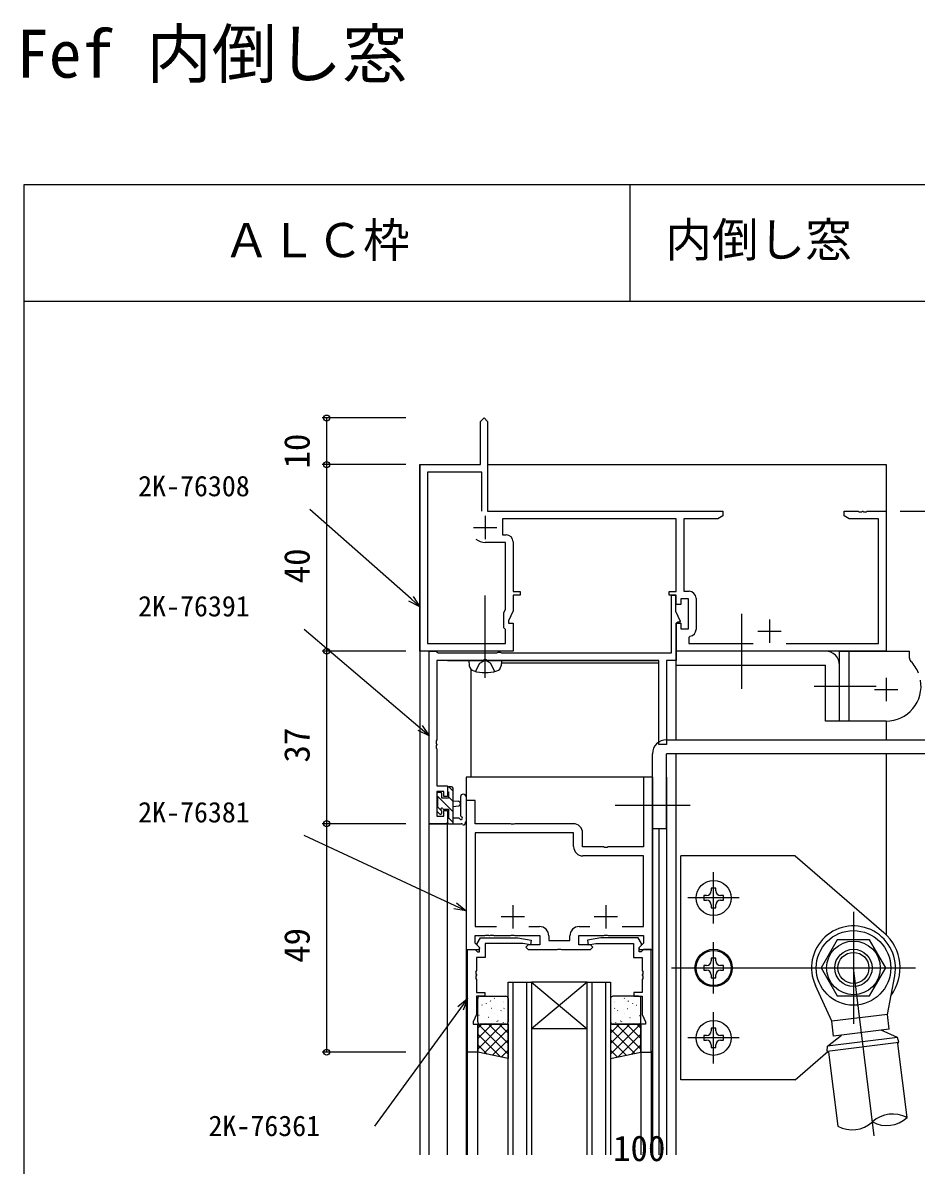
# Model space of a CAD drawing. Units: millimetres, scale not verified. Extents: x -437 to 438, y -344 to 341.
# Drawn here: x -436.9 to -245.3, y 96.1 to 341 of the extents above; entities that cross this region are included whole.
import ezdxf
from ezdxf.enums import TextEntityAlignment as Align

# ---------------------------------------------------------------- set-up
doc = ezdxf.new("R2010")
doc.units = ezdxf.units.MM
doc.header["$LTSCALE"] = 2
for name, color, linetype in [('0-1_USER1', 3, 'Continuous'), ('0-2_YKK_11', 7, 'Continuous'), ('0-3_YKK_12', 2, 'Continuous'), ('0-4_YKK_13', 4, 'Continuous'), ('0-6_YKK_D', 6, 'Continuous'), ('0-7_YKK_ZWAK', 7, 'Continuous')]:
    doc.layers.add(name, color=color, linetype=linetype)
doc.styles.add('ＭＳ ゴシック', font='')
doc.styles.get('ＭＳ ゴシック').set_extended_font_data('MS Gothic')

msp = doc.modelspace()

# ---------------------------------------------------------------- linework, layer by layer
at = {"layer": '0-2_YKK_11'}
for p, q in [((-337.7, 235.3), (-337.7, 230.3)), ((-340.2, 232.8), (-335.2, 232.8)), ((-292.47, 217.63), (-292.47, 210.97)), ((-276.7, 213.1), (-276.7, 208.1)), ((-279.2, 210.6), (-274.2, 210.6)), ((-331.798, 151.8), (-331.798, 146.8)), ((-311.798, 151.8), (-311.798, 146.8)), ((-329.298, 149.3), (-334.298, 149.3)), ((-328.336, 147.23), (-326.068, 147.23)), ((-317.528, 147.23), (-315.26, 147.23)), ((-309.298, 149.3), (-314.298, 149.3))]:
    msp.add_line(p, q, dxfattribs=at)
for points in [[(-331.7, 229.73), (-331.7, 219.1), (-330.2, 219.1), (-330.2, 218.3), (-331.7, 218.3), (-331.7, 214.945), (-332.7, 212.8), (-332.7, 212.3), (-331.7, 212.3), (-331.7, 206.3), (-351.7, 206.3), (-351.7, 246.3), (-338.7, 246.3), (-338.7, 255.55), (-337.95, 256.3), (-337.2, 255.55), (-337.2, 236.3), (-286.7, 236.3), (-286.7, 235.3), (-287.791, 234.67), (-295.07, 234.67), (-295.07, 219.13), (-293.97, 219.13)], [(-338.4, 236.3), (-338.4, 244.67), (-350.07, 244.67), (-350.07, 207.93), (-333.33, 207.93), (-333.33, 210.93), (-333.7, 211.3), (-333.7, 214.512), (-333.33, 215.306), (-333.33, 229.6), (-337.7, 229.6)], [(-273.164, 207.93), (-253.33, 207.93), (-253.33, 234.67), (-259.609, 234.67), (-260.7, 235.3), (-260.7, 236.3), (-257.658, 236.3), (-257.475, 236.18), (-256.925, 236.18), (-256.742, 236.3), (-256.658, 236.3), (-256.475, 236.18), (-255.925, 236.18), (-255.742, 236.3), (-251.7, 236.3), (-251.7, 206.3), (-296.7, 206.3), (-296.7, 212.3), (-295.7, 212.3), (-295.7, 211.1), (-294.1, 211.1), (-294.1, 217.5), (-295.7, 217.5), (-295.7, 216.3), (-296.7, 216.3), (-296.7, 218.3), (-298.2, 218.3), (-298.2, 219.1), (-296.7, 219.1), (-296.7, 234.67), (-334, 234.67), (-334, 231.23), (-333.2, 231.23)], [(-300.43, 204.3), (-337.242, 204.3), (-337.425, 204.42), (-337.975, 204.42), (-338.159, 204.3), (-348.07, 204.3), (-348.07, 187.258), (-348.19, 187.075), (-348.19, 186.525), (-348.07, 186.342), (-348.07, 186.258), (-348.19, 186.075), (-348.19, 185.525), (-348.07, 185.342), (-348.07, 177.4), (-345.8, 177.4), (-345.8, 175.1), (-346.6, 175.1), (-346.6, 176.2), (-348.07, 176.2), (-348.07, 170.93), (-346.6, 170.93), (-346.6, 172.1), (-345.8, 172.1), (-345.8, 169.3), (-349.7, 169.3), (-349.7, 206.3), (-348.27, 206.3), (-348.071, 206.115), (-347.871, 205.93), (-335.228, 205.93), (-335.064, 206.015), (-334.9, 206.1), (-334.5, 206.1), (-334.337, 206.015), (-334.173, 205.93), (-297.7, 205.93), (-297.7, 218.3), (-296.9, 218.3), (-296.9, 214.889)], [(-296.9, 214.889), (-295.888, 212.719), (-296.028, 212.5), (-296.4, 212.5), (-296.7, 212.2), (-296.7, 204.3), (-298.8, 204.3), (-298.8, 186.3), (-300.43, 186.3), (-300.43, 204.3)], [(-293.745, 209.487), (-294, 209.19), (-294, 207.93), (-280.236, 207.93)], [(-301.798, 142.3), (-301.798, 179.3), (-303.728, 179.3), (-303.728, 164.3), (-311.34, 164.3), (-311.523, 164.18), (-312.073, 164.18), (-312.256, 164.3), (-316.798, 164.3), (-316.798, 167.3)], [(-318.798, 169.3), (-331.34, 169.3), (-331.523, 169.18), (-332.073, 169.18), (-332.256, 169.3), (-339.868, 169.3), (-339.868, 174.3), (-341.798, 174.3), (-341.798, 142.3), (-338.998, 142.3), (-338.844, 142.67), (-339.868, 143.694), (-339.868, 145.3), (-337.756, 145.3), (-337.573, 145.42), (-337.023, 145.42), (-336.84, 145.3), (-336.756, 145.3), (-336.573, 145.42), (-336.023, 145.42), (-335.84, 145.3), (-332.256, 145.3), (-332.073, 145.42), (-331.523, 145.42), (-331.34, 145.3), (-325.998, 145.3), (-325.998, 143.3), (-328.498, 143.3), (-328.998, 142.8), (-328.498, 142.3), (-322.256, 142.3), (-322.073, 142.42), (-321.523, 142.42), (-321.34, 142.3), (-315.098, 142.3), (-314.598, 142.8), (-315.098, 143.3), (-317.598, 143.3), (-317.598, 145.3), (-312.256, 145.3)], [(-318.728, 164.37), (-318.728, 167.37), (-339.868, 167.37), (-339.868, 147.23), (-335.26, 147.23)], [(-308.336, 147.23), (-303.728, 147.23), (-303.728, 162.37), (-316.728, 162.37)], [(-324.068, 145.23), (-324.068, 144.23), (-319.528, 144.23), (-319.528, 145.23)], [(-312.256, 145.3), (-312.073, 145.42), (-311.523, 145.42), (-311.34, 145.3), (-303.728, 145.3), (-303.728, 143.694), (-304.752, 142.67), (-304.599, 142.3), (-301.798, 142.3)]]:
    msp.add_lwpolyline(points, dxfattribs=at)
for points in [[(-341.498, 120.3), (-341.498, 142.3), (-339.868, 142.3), (-339.568, 142), (-339.368, 141.8), (-338.898, 141.8), (-338.898, 142.75), (-339.398, 143.25), (-339.398, 143.588), (-338.698, 144.8), (-330.69, 144.8), (-327.811, 144.292), (-327.985, 143.308), (-329.643, 143.6), (-337.698, 143.6), (-337.698, 140.6), (-339.568, 140.6), (-339.568, 137.808), (-339.688, 137.625), (-339.688, 137.075), (-339.568, 136.892), (-339.568, 136.808), (-339.688, 136.625), (-339.688, 136.075), (-339.568, 135.892), (-339.568, 133.1), (-337.798, 133.1), (-337.798, 132.3), (-339.568, 132.3), (-339.568, 128.365), (-340.298, 126.8), (-340.298, 126.3), (-339.298, 126.3), (-339.298, 120.3)], [(-302.098, 120.3), (-302.098, 142.3), (-303.728, 142.3), (-304.028, 142), (-304.228, 141.8), (-304.698, 141.8), (-304.698, 142.75), (-304.198, 143.25), (-304.198, 143.588), (-304.898, 144.8), (-312.906, 144.8), (-315.785, 144.292), (-315.612, 143.308), (-313.953, 143.6), (-305.898, 143.6), (-305.898, 140.6), (-304.028, 140.6), (-304.028, 137.808), (-303.908, 137.625), (-303.908, 137.075), (-304.028, 136.892), (-304.028, 136.808), (-303.908, 136.625), (-303.908, 136.075), (-304.028, 135.892), (-304.028, 133.1), (-305.798, 133.1), (-305.798, 132.3), (-304.028, 132.3), (-304.028, 128.365), (-303.298, 126.8), (-303.298, 126.3), (-304.298, 126.3), (-304.298, 120.3)]]:
    msp.add_lwpolyline(points, close=True, dxfattribs=at)
for centre, radius, start, end in [((-337.7, 232.8), 3.2, 231.63348, 269.99999), ((-333.2, 229.73), 1.5, 0.00001, 89.99999), ((-293.97, 217.63), 1.5, 0.00001, 89.99999), ((-293.97, 210.97), 1.5, 278.62693, 360), ((-318.798, 167.3), 2, 0.00001, 89.99999), ((-316.728, 164.37), 2, 180.00001, 269.99999), ((-326.068, 145.23), 2, 0.00001, 89.99999), ((-317.528, 145.23), 2, 90.00001, 179.99999)]:
    msp.add_arc(centre, radius, start, end, dxfattribs=at)
at = {"layer": '0-3_YKK_12'}
for p, q in [((-351.7, 246.3), (-351.4, 246.3)), ((-351.7, 246.3), (-351.7, 98.295)), ((-337.2, 246.3), (-251.7, 246.3)), ((-251.7, 246.3), (-251.7, 206.3)), ((-345.8, 204.3), (-300.73, 204.3)), ((-345.8, 204.3), (-300.73, 204.3)), ((-334.244, 203.8), (-300.43, 203.8)), ((-298.799, 204.03), (-298.8, 186.6)), ((-296.8, 204.377), (-296.8, 187.3)), ((-340.7, 179.3), (-340.7, 202.35)), ((-251.7, 191.3), (-251.7, 187.3)), ((-296.8, 184.3), (-296.8, 98.295)), ((-251.7, 184.3), (-251.7, 145.511)), ((-341.798, 179.3), (-341.798, 98.295)), ((-301.798, 179.3), (-341.798, 179.3)), ((-301.796, 179.3), (-301.797, 98.295)), ((-298.799, 179.3), (-298.799, 98.295)), ((-349.7, 169.3), (-345.8, 169.3)), ((-349.7, 98.295), (-349.7, 169.3)), ((-345.8, 98.295), (-345.8, 169.6)), ((-300.428, 168.3), (-300.428, 98.295)), ((-331.798, 135.297), (-331.798, 98.295)), ((-328.798, 98.295), (-328.798, 135.297)), ((-327.798, 135.297), (-327.798, 98.295)), ((-315.798, 135.297), (-327.798, 135.297)), ((-315.798, 135.297), (-327.798, 125.297)), ((-327.798, 135.297), (-315.798, 125.297)), ((-314.798, 135.297), (-314.798, 98.295)), ((-311.798, 98.295), (-311.798, 135.297)), ((-310.798, 135.297), (-310.798, 98.295)), ((-315.798, 125.297), (-327.798, 125.297)), ((-341.498, 98.295), (-341.498, 120.6)), ((-339.298, 98.295), (-339.298, 120.3)), ((-304.298, 120.5), (-304.298, 98.295)), ((-302.098, 120.6), (-302.098, 98.295))]:
    msp.add_line(p, q, dxfattribs=at)
for points in [[(-332.798, 98.295), (-332.798, 135.297), (-327.798, 135.297)], [(-315.798, 98.295), (-315.798, 135.297), (-310.798, 135.297)]]:
    msp.add_lwpolyline(points, dxfattribs=at)
at = {"layer": '0-4_YKK_13'}
for p, q in [((-337.7, 200.547), (-337.7, 218.23)), ((-282.7, 214.3), (-282.7, 198.2)), ((-264.7, 206.3), (-296.7, 206.3)), ((-296.7, 203.3), (-296.7, 206.3)), ((-261.7, 191.3), (-261.7, 206.3)), ((-261.7, 206.3), (-246.7, 206.3)), ((-259.7, 206.3), (-259.7, 191.3)), ((-246.7, 204.821), (-246.7, 206.3)), ((-341.2, 204.3), (-341.102, 203.181)), ((-341.2, 204.3), (-334.2, 204.3)), ((-334.2, 204.3), (-334.298, 203.181)), ((-296.7, 203.3), (-264.7, 203.3)), ((-264.7, 191.3), (-264.7, 203.3)), ((-261.7, 191.3), (-261.7, 203.3)), ((-267.1, 198.8), (-253.8, 198.8)), ((-267.1, 198.8), (-253.8, 198.8)), ((-251.7, 200.6), (-251.7, 195.6)), ((-254.2, 198.1), (-249.2, 198.1)), ((-261.7, 191.3), (-264.7, 191.3)), ((-251.7, 191.3), (-261.7, 191.3)), ((-298.8, 187.3), (-196.8, 187.3)), ((-301.8, 168.3), (-301.8, 184.3)), ((-298.8, 168.3), (-298.8, 184.3)), ((-196.8, 184.3), (-298.8, 184.3)), ((-345.8, 176.9), (-345.8, 176.3)), ((-344.9, 177.2), (-345.5, 177.2)), ((-344.6, 176.307), (-345.493, 177.2)), ((-344.6, 169.3), (-344.6, 176.9)), ((-348.1, 175.7), (-348.1, 175.2)), ((-344.6, 171.817), (-348.1, 175.317)), ((-347.9, 175), (-347.9, 172.9)), ((-347.3, 176), (-347.8, 176)), ((-344.6, 174.062), (-345.6, 175.062)), ((-344.6, 174.2), (-343.456, 174.098)), ((-343, 175.028), (-343.003, 171.067)), ((-341.8, 175.028), (-341.8, 169.866)), ((-348.1, 172.7), (-348.1, 172.1)), ((-348.012, 171.888), (-347.512, 171.388)), ((-347.002, 171.974), (-347.927, 172.898)), ((-347, 171.6), (-347, 171.939)), ((-344.6, 173), (-343.456, 173.102)), ((-309.8, 173.3), (-293.7, 173.3)), ((-345.8, 170.2), (-345.8, 169.6)), ((-344.6, 169.572), (-345.6, 170.572)), ((-345.5, 169.3), (-342.82, 169.3)), ((-343.42, 170.5), (-344.6, 170.5)), ((-301.8, 168.3), (-298.8, 168.3)), ((-271.2, 162.37), (-295.7, 162.37)), ((-271.2, 162.37), (-252.166, 145.94)), ((-288.7, 147.87), (-288.7, 158.87)), ((-283.2, 153.37), (-294.2, 153.37)), ((-289.2, 151.87), (-289.2, 151.27)), ((-289.2, 151.27), (-288.2, 151.27)), ((-288.2, 151.27), (-288.2, 151.87)), ((-258.7, 150.37), (-258.7, 126.37)), ((-288.7, 132.87), (-288.7, 143.87)), ((-255.236, 144.37), (-262.165, 144.37)), ((-251.772, 138.37), (-255.236, 144.37)), ((-297.7, 138.37), (-245.42, 138.37)), ((-254.28, 102.37), (-258.7, 138.37)), ((-255.236, 132.37), (-251.772, 138.37)), ((-289.2, 136.87), (-289.2, 136.27)), ((-289.2, 136.27), (-288.2, 136.27)), ((-288.2, 136.27), (-288.2, 136.87)), ((-251.429, 128.382), (-249.857, 136.699)), ((-338.798, 132.3), (-333.298, 132.3)), ((-337.788, 132.28), (-337.832, 132.256)), ((-304.798, 132.3), (-310.298, 132.3)), ((-305.809, 132.28), (-305.765, 132.256)), ((-263.34, 126.919), (-266.877, 134.609)), ((-262.165, 132.37), (-255.236, 132.37)), ((-339.298, 126.8), (-339.298, 131.8)), ((-338.379, 130.39), (-338.423, 130.366)), ((-337.463, 130.704), (-337.47, 130.697)), ((-336.553, 131.281), (-336.599, 131.193)), ((-335.711, 131.848), (-335.755, 131.824)), ((-333.686, 131.114), (-333.73, 131.09)), ((-333.703, 130.889), (-333.709, 130.882)), ((-332.798, 131.8), (-332.798, 126.8)), ((-310.798, 131.8), (-310.798, 126.8)), ((-309.91, 131.114), (-309.866, 131.09)), ((-309.894, 130.889), (-309.887, 130.882)), ((-307.885, 131.848), (-307.841, 131.824)), ((-307.044, 131.281), (-306.997, 131.193)), ((-306.133, 130.704), (-306.126, 130.697)), ((-305.217, 130.39), (-305.173, 130.366)), ((-304.298, 126.8), (-304.298, 131.8)), ((-339.022, 128.199), (-339.066, 128.175)), ((-336.946, 127.766), (-336.989, 127.742)), ((-336.354, 129.656), (-336.398, 129.632)), ((-335.678, 128.684), (-335.684, 128.677)), ((-334.278, 129.224), (-334.322, 129.2)), ((-333.663, 129.757), (-333.71, 129.668)), ((-309.933, 129.757), (-309.887, 129.668)), ((-309.319, 129.224), (-309.275, 129.2)), ((-307.919, 128.684), (-307.912, 128.677)), ((-307.242, 129.656), (-307.198, 129.632)), ((-306.651, 127.766), (-306.607, 127.742)), ((-304.574, 128.199), (-304.53, 128.175)), ((-288.7, 117.87), (-288.7, 128.87)), ((-251.429, 128.382), (-263.34, 126.919)), ((-251.039, 125.206), (-251.429, 128.382)), ((-339.298, 125.456), (-338.454, 126.3)), ((-339.298, 123.211), (-336.209, 126.3)), ((-339.298, 120.966), (-333.964, 126.3)), ((-332.798, 119.898), (-339.2, 126.3)), ((-333.298, 126.3), (-338.798, 126.3)), ((-337.989, 120.03), (-332.798, 125.221)), ((-337.619, 126.517), (-337.626, 126.509)), ((-332.798, 122.143), (-336.955, 126.3)), ((-335.17, 126.905), (-335.217, 126.817)), ((-334.921, 127.032), (-334.965, 127.008)), ((-332.798, 124.388), (-334.71, 126.3)), ((-333.858, 126.702), (-333.865, 126.694)), ((-332.844, 126.6), (-332.888, 126.576)), ((-310.798, 124.388), (-308.887, 126.3)), ((-310.798, 122.143), (-306.641, 126.3)), ((-310.798, 119.898), (-304.396, 126.3)), ((-305.608, 120.03), (-310.798, 125.221)), ((-310.752, 126.6), (-310.708, 126.576)), ((-310.298, 126.3), (-304.798, 126.3)), ((-309.738, 126.702), (-309.731, 126.694)), ((-304.298, 120.966), (-309.633, 126.3)), ((-308.676, 127.032), (-308.632, 127.008)), ((-308.427, 126.905), (-308.38, 126.817)), ((-304.298, 123.211), (-307.388, 126.3)), ((-305.977, 126.517), (-305.971, 126.509)), ((-304.298, 125.456), (-305.142, 126.3)), ((-262.95, 123.743), (-263.34, 126.919)), ((-251.039, 125.206), (-262.95, 123.743)), ((-249.233, 123.412), (-252.739, 124.997)), ((-334.445, 119.3), (-339.298, 124.153)), ((-336.127, 119.647), (-332.798, 122.976)), ((-307.469, 119.647), (-310.798, 122.976)), ((-309.151, 119.3), (-304.298, 124.153)), ((-283.2, 123.37), (-294.2, 123.37)), ((-264.268, 121.566), (-261.249, 123.952)), ((-249.233, 123.412), (-264.268, 121.566)), ((-248.936, 122.441), (-249.233, 123.412)), ((-337.273, 119.883), (-339.298, 121.908)), ((-334.266, 119.263), (-332.798, 120.73)), ((-309.331, 119.263), (-310.798, 120.73)), ((-306.324, 119.883), (-304.298, 121.908)), ((-289.2, 121.87), (-289.2, 121.27)), ((-289.2, 121.27), (-288.2, 121.27)), ((-288.2, 121.27), (-288.2, 121.87)), ((-271.2, 114.37), (-264.173, 120.436)), ((-264.321, 120.552), (-264.268, 121.566)), ((-264.042, 120.335), (-262.09, 104.434)), ((-249.154, 122.163), (-248.936, 122.441)), ((-247.202, 106.262), (-249.154, 122.163))]:
    msp.add_line(p, q, dxfattribs=at)
for points in [[(-339.75, 201.937), (-338.845, 203.752), (-337.7, 204.36)], [(-335.65, 201.937), (-336.555, 203.752), (-337.7, 204.36)], [(-345.6, 176.1), (-345.6, 174.8), (-347, 174.8), (-347, 175.7)], [(-346.539, 172.4), (-345.6, 172.4), (-345.6, 170.4)], [(-271.2, 114.37), (-295.7, 114.37), (-295.7, 162.37)], [(-288.2, 154.87), (-288.2, 155.47), (-289.2, 155.47), (-289.2, 154.87)], [(-290.2, 153.87), (-290.8, 153.87), (-290.8, 152.87), (-290.2, 152.87)], [(-287.2, 152.87), (-286.6, 152.87), (-286.6, 153.87), (-287.2, 153.87)], [(-262.165, 144.37), (-265.629, 138.37), (-262.165, 132.37)], [(-288.2, 139.87), (-288.2, 140.47), (-289.2, 140.47), (-289.2, 139.87)], [(-290.2, 138.87), (-290.8, 138.87), (-290.8, 137.87), (-290.2, 137.87)], [(-287.2, 137.87), (-286.6, 137.87), (-286.6, 138.87), (-287.2, 138.87)], [(-288.2, 124.87), (-288.2, 125.47), (-289.2, 125.47), (-289.2, 124.87)], [(-290.2, 123.87), (-290.8, 123.87), (-290.8, 122.87), (-290.2, 122.87)], [(-287.2, 122.87), (-286.6, 122.87), (-286.6, 123.87), (-287.2, 123.87)], [(-264.042, 120.335), (-264.321, 120.552), (-248.936, 122.441)]]:
    msp.add_lwpolyline(points, dxfattribs=at)
for points in [[(-332.798, 118.961), (-339.298, 120.3), (-339.298, 126.3), (-332.798, 126.3)], [(-310.798, 118.961), (-304.298, 120.3), (-304.298, 126.3), (-310.798, 126.3)]]:
    msp.add_lwpolyline(points, close=True, dxfattribs=at)
for centre, radius in [((-288.7, 153.37), 3.75), ((-258.7, 138.37), 8), ((-288.7, 138.37), 4), ((-288.7, 138.37), 3.75), ((-258.7, 138.37), 5.75), ((-258.7, 138.37), 4), ((-258.7, 138.37), 3.324), ((-288.7, 123.37), 3.75)]:
    msp.add_circle(centre, radius, dxfattribs=at)
for centre, radius, start, end in [((-264.7, 203.3), 3, 0, 90), ((-245.7, 204.821), 1, 180, 225.09913), ((-251.7, 198.8), 7.5, 21.76668, 45.09913), ((-339.807, 203.294), 1.3, 185, 254.11915), ((-337.7, 210.7), 9, 254.11915, 285.88085), ((-335.593, 203.294), 1.3, 285.88085, 355), ((-251.7, 198.8), 7.5, 270, 10.04008), ((-298.8, 184.3), 3, 90, 180), ((-345.5, 176.9), 0.3, 90, 180), ((-344.9, 176.9), 0.3, 0, 90), ((-347.8, 175.7), 0.3, 90, 180), ((-347.9, 175.2), 0.2, 180, 270), ((-347.3, 175.7), 0.3, 0, 90), ((-345.6, 176.3), 0.2, 180, 270), ((-343.5, 173.6), 0.5, 275.09207, 84.90793), ((-342.4, 175.028), 0.6, 359.95977, 179.95977), ((-347.9, 172.7), 0.2, 90, 180), ((-347.8, 172.1), 0.3, 180, 225), ((-347.3, 171.6), 0.3, 225, 0), ((-347, 172.4), 0.25, 33.05573, 236.94427), ((-347.3, 171.939), 0.3, 0, 56.94427), ((-346.539, 172.7), 0.3, 213.05573, 270), ((-345.6, 170.2), 0.2, 90, 180), ((-345.5, 169.6), 0.3, 180, 270), ((-343.42, 170.2), 0.3, 30, 90), ((-342.9, 170.5), 0.3, 210, 70.81024), ((-342.703, 171.067), 0.3, 179.95977, 250.81024), ((-342.82, 169), 0.3, 30, 90), ((-342.3, 169.3), 0.3, 210, 10.52878), ((-341.71, 169.41), 0.3, 130.52878, 190.52878), ((-342.1, 169.866), 0.3, 310.52878, 0), ((-290.2, 154.87), 1, 270, 0), ((-287.2, 154.87), 1, 180, 270), ((-290.2, 151.87), 1, 0, 90), ((-287.2, 151.87), 1, 90, 180), ((-258.7, 138.37), 9, 349.29679, 204.70321), ((-258.7, 138.37), 10, 323.45486, 49.19972), ((-290.2, 139.87), 1, 270, 0), ((-287.2, 139.87), 1, 180, 270), ((-290.2, 136.87), 1, 0, 90), ((-287.2, 136.87), 1, 90, 180), ((-338.798, 131.8), 0.5, 90, 180), ((-333.298, 131.8), 0.5, 0, 90), ((-310.298, 131.8), 0.5, 90, 180), ((-304.798, 131.8), 0.5, 0, 90), ((-338.798, 126.8), 0.5, 180, 270), ((-333.298, 126.8), 0.5, 270, 0), ((-310.298, 126.8), 0.5, 180, 270), ((-304.798, 126.8), 0.5, 270, 0), ((-290.2, 124.87), 1, 270, 0), ((-290.2, 121.87), 1, 0, 90), ((-287.2, 124.87), 1, 180, 270), ((-287.2, 121.87), 1, 90, 180), ((-259.009, 110.111), 6.459, 241.51066, 312.48934), ((-250.283, 100.584), 6.459, 61.51066, 132.48934), ((-251.565, 111.025), 6.459, 241.51066, 312.48934)]:
    msp.add_arc(centre, radius, start, end, dxfattribs=at)
at = {"layer": '0-6_YKK_D'}
for p, q in [((-354.7, 256.3), (-372.7, 256.3)), ((-371.7, 246.3), (-371.7, 256.3)), ((-354.7, 246.3), (-372.7, 246.3)), ((-354.7, 246.3), (-372.7, 246.3)), ((-371.7, 206.3), (-371.7, 246.3)), ((-248.7, 236.3), (-135.8, 236.3)), ((-354.7, 206.3), (-372.7, 206.3)), ((-354.7, 206.3), (-372.7, 206.3)), ((-371.7, 169.3), (-371.7, 206.3)), ((-354.7, 169.3), (-372.7, 169.3)), ((-354.7, 169.3), (-372.7, 169.3)), ((-371.7, 120.3), (-371.7, 169.3)), ((-354.7, 120.3), (-372.7, 120.3))]:
    msp.add_line(p, q, dxfattribs=at)
for points in [[(-351.7, 215.803), (-353.609, 217.493), (-375.291, 236.688)], [(-353.156, 218.005), (-351.7, 215.803), (-354.062, 216.981)], [(-349.7, 188.155), (-351.644, 189.805), (-376.518, 210.927)], [(-351.202, 190.326), (-349.7, 188.155), (-352.086, 189.284)], [(-341.798, 150.616), (-344.111, 151.691), (-376.518, 166.749)], [(-343.823, 152.311), (-341.798, 150.616), (-344.399, 151.071)], [(-341.498, 131.779), (-343, 129.718), (-361.423, 104.426)], [(-343.552, 130.12), (-341.498, 131.779), (-342.447, 129.316)]]:
    msp.add_lwpolyline(points, dxfattribs=at)
for centre in [(-371.7, 256.3), (-371.7, 246.3), (-371.7, 246.3), (-371.7, 206.3), (-371.7, 206.3), (-371.7, 169.3), (-371.7, 169.3), (-371.7, 120.3)]:
    msp.add_circle(centre, 0.637, dxfattribs=at)
at = {"layer": '0-7_YKK_ZWAK'}
for p, q in [((-436.7, 306.3), (-436.7, -343.7)), ((438.3, 306.3), (-436.7, 306.3)), ((-306.7, 306.3), (-306.7, 281.3)), ((438.3, 281.3), (-436.7, 281.3))]:
    msp.add_line(p, q, dxfattribs=at)

# ---------------------------------------------------------------- texts
at = {"layer": '0-1_USER1', "style": 'ＭＳ ゴシック'}
for s, height, p in [('Fef 内倒し窓', 10.26, (-438.288, 326.198)), ('ＡＬＣ枠', 7.331, (-393.887, 288.573)), ('内倒し窓', 7.331, (-299.063, 288.658))]:
    msp.add_text(s, height=height, dxfattribs=at).set_placement(p, align=Align.BOTTOM_LEFT)
at = {"layer": '0-6_YKK_D', "style": 'ＭＳ ゴシック'}
for s, p in [('10', (-373.7, 245.462)), ('40', (-373.7, 220.845)), ('37', (-373.7, 182.409)), ('49', (-373.7, 139.452))]:
    msp.add_text(s, height=5.499, rotation=90, dxfattribs=at).set_placement(p, align=Align.BOTTOM_LEFT)
for s, height, p in [('2K-76308', 4.399, (-412.143, 238.188)), ('2K-76391', 4.399, (-412.143, 212.427)), ('2K-76381', 4.399, (-412.143, 168.249)), ('2K-76361', 4.399, (-397.048, 100.994)), ('100', 5.499, (-310.264, 95.291))]:
    msp.add_text(s, height=height, dxfattribs=at).set_placement(p, align=Align.BOTTOM_LEFT)

doc.saveas('drawing.dxf')
